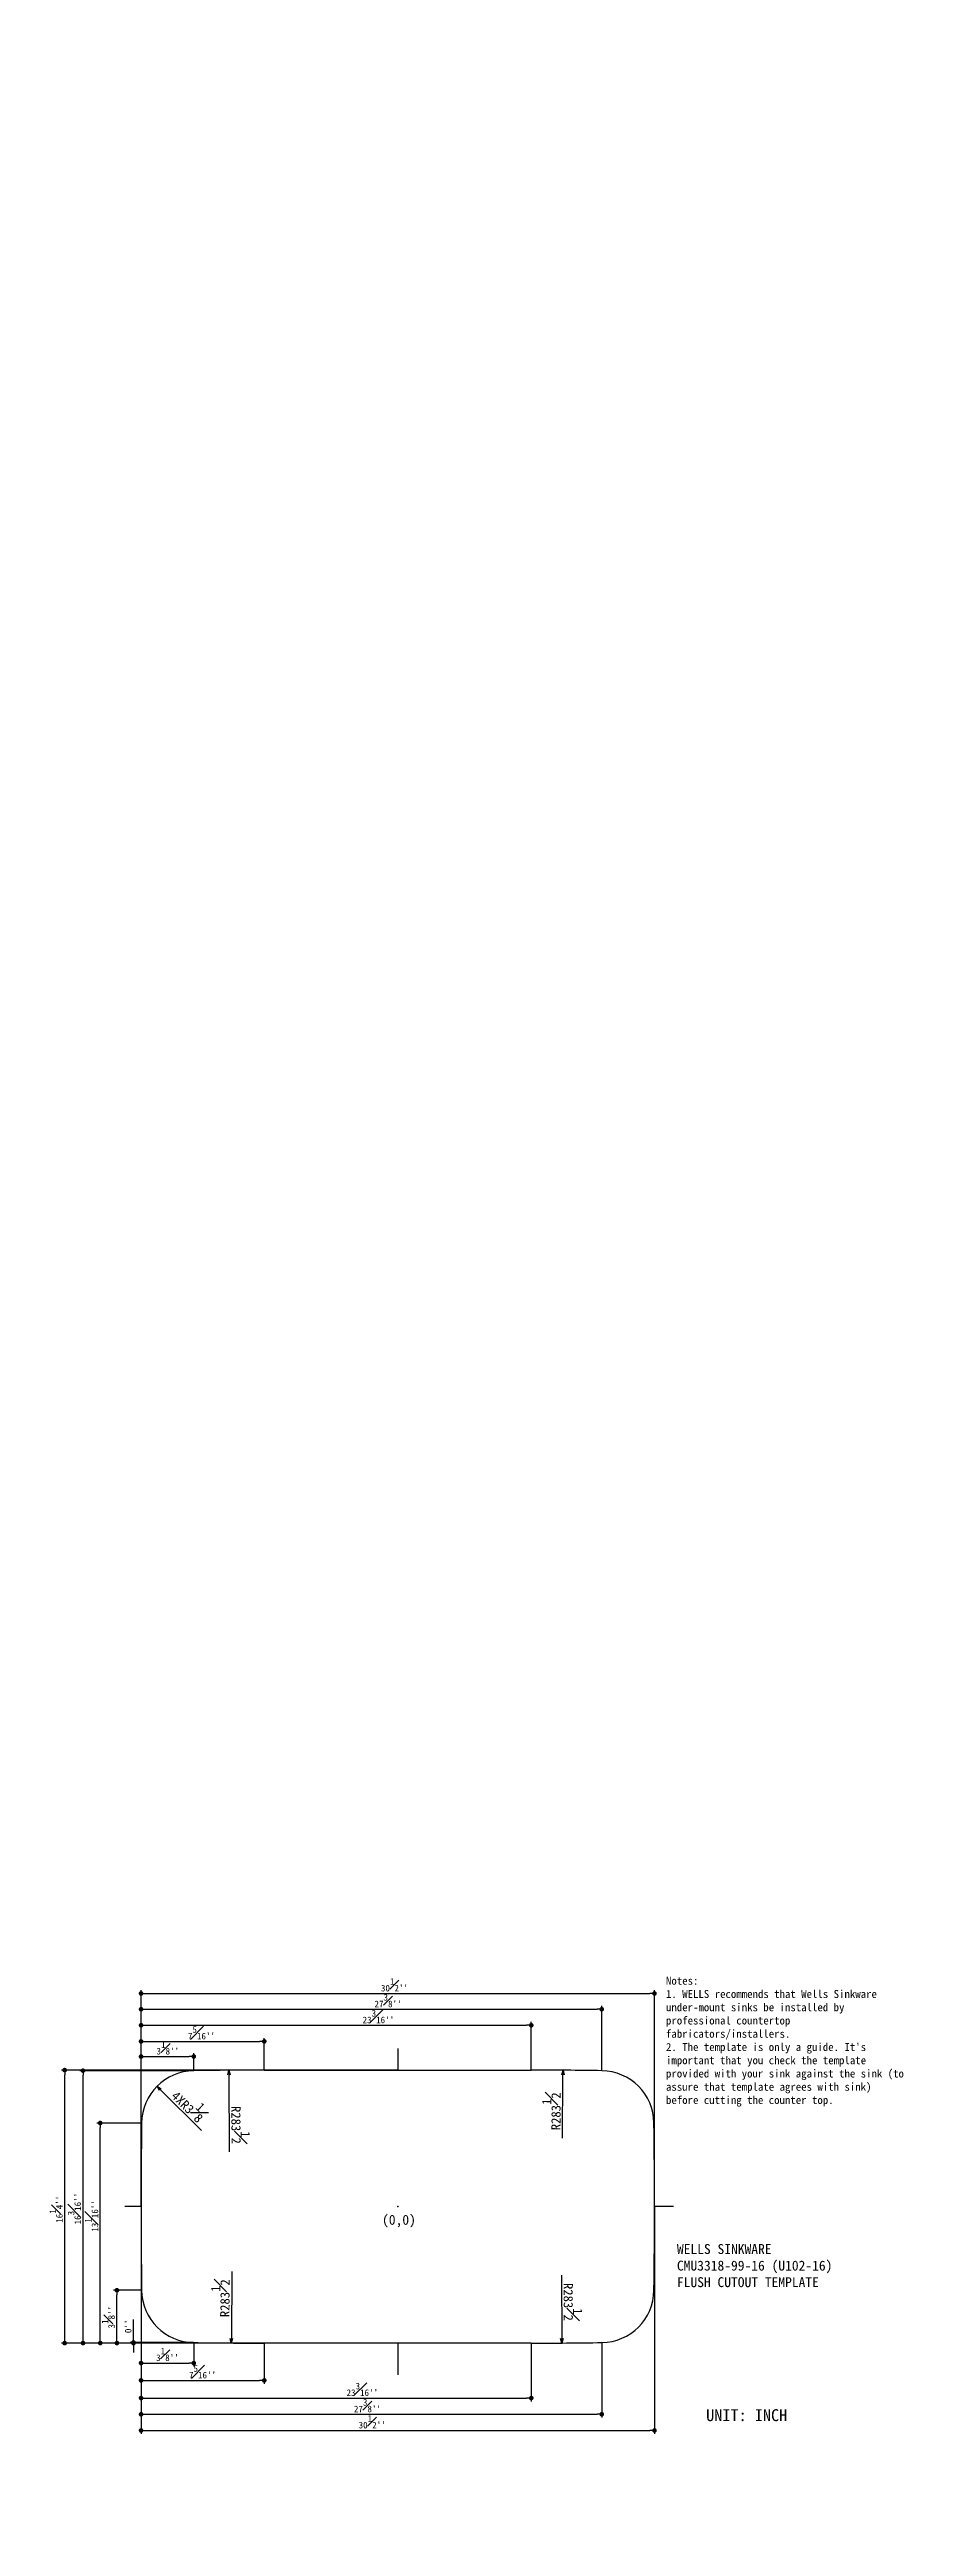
# Model space of a CAD drawing. Extents: x 4992 to 6281, y -5636 to 8353.
# Drawn here: x 4992 to 6281, y 876 to 4614 of the extents above; entities that cross this region are included whole.
import ezdxf

# ---------------------------------------------------------------- set-up
doc = ezdxf.new("R2010")
doc.units = 0
doc.header["$LTSCALE"] = 25.4
doc.linetypes.add('DASHED2', pattern=[0.375, 0.25, -0.125])
doc.layers.get('0').update_dxf_attribs({"color": 5, "linetype": 'CONTINUOUS'})
doc.layers.get('DEFPOINTS').update_dxf_attribs({"linetype": 'CONTINUOUS'})
doc.layers.add('DESHED', color=190, linetype='DASHED2')
doc.dimstyles.new('ISO-25', dxfattribs={"dimtxt": 2.5, "dimasz": 2.5, "dimexe": 1.25, "dimexo": 0.625, "dimtad": 1, "dimtxsty": 'STANDARD', "dimcen": 2.5, "dimadec": 0, "dimazin": 0, "dimtfac": 1, "dimtmove": 0, "dimatfit": 3, "dimfxl": 1, "dimarcsym": 0})

# ---------------------------------------------------------------- blocks, each defined once
blk = doc.blocks.new('_Open30')
at = {"color": 0, "linetype": 'ByBlock', "lineweight": -2}
for p, q in [((-1, 0.27), (0, 0)), ((0, 0), (-1, -0.27)), ((0, 0), (-1, 0))]:
    blk.add_line(p, q, dxfattribs=at)
blk = doc.blocks.new('*D102')
at = {"color": 0, "lineweight": -2}
blk.add_line((5221.3, 1473.4), (5159.1, 1535.3), dxfattribs=at)
at = {"layer": 'DEFPOINTS', "color": 0}
for p in [(5154.2, 1540.2), (5210.9, 1483.8)]:
    blk.add_point(p, dxfattribs=at)
at = {"color": 0, "lineweight": -2, "xscale": 7, "yscale": 7, "zscale": 7, "rotation": 135.1442529477708}
blk.add_blockref('_Open30', (5154.2, 1540.2), dxfattribs=at)
at = {"color": 40, "insert": (5204.7, 1513.9), "char_height": 14, "attachment_point": 5, "rotation": 315.1443}
blk.add_mtext('4XR3{\\H1.000000x;\\S1#8;}', dxfattribs=at)
blk = doc.blocks.new('_Dot')
at = {"color": 0, "linetype": 'ByBlock', "lineweight": -2}
blk.add_line((-0.5, 0), (-1, 0), dxfattribs=at)
at = {"color": 0, "linetype": 'ByBlock', "const_width": 0.5}
blk.add_lwpolyline([(-0.25, 0, 1), (0.25, 0, 1)], format="xyb", close=True, dxfattribs=at)
blk = doc.blocks.new('*D103')
at = {"color": 0, "lineweight": -2}
blk.add_line((5263.7, 1441.5), (5262.9, 1557.4), dxfattribs=at)
at = {"layer": 'DEFPOINTS', "color": 0}
for p in [(5262.8, 1564.4), (5316.1, -5635.9)]:
    blk.add_point(p, dxfattribs=at)
at = {"color": 0, "lineweight": -2, "xscale": 7, "yscale": 7, "zscale": 7, "rotation": 90.42376467553458}
blk.add_blockref('_Open30', (5262.8, 1564.4), dxfattribs=at)
at = {"color": 40, "insert": (5280.4, 1481.9), "char_height": 14, "attachment_point": 5, "rotation": 270.4238}
blk.add_mtext('R283{\\H1.000000x;\\S1#2;}', dxfattribs=at)
blk = doc.blocks.new('*D104')
at = {"color": 0, "lineweight": -2}
blk.add_line((5267.1, 1260.6), (5266.4, 1159.7), dxfattribs=at)
at = {"layer": 'DEFPOINTS', "color": 0}
for p in [(5316.1, 8353.1), (5266.3, 1152.7)]:
    blk.add_point(p, dxfattribs=at)
at = {"color": 0, "lineweight": -2, "xscale": 7, "yscale": 7, "zscale": 7, "rotation": 269.6042548843997}
blk.add_blockref('_Open30', (5266.3, 1152.7), dxfattribs=at)
at = {"color": 40, "insert": (5249.8, 1220.4), "char_height": 14, "attachment_point": 5, "rotation": 89.6043}
blk.add_mtext('R283{\\H1.000000x;\\S1#2;}', dxfattribs=at)
blk = doc.blocks.new('*D105')
at = {"color": 0, "lineweight": -2}
blk.add_line((5766.3, 1462.1), (5766.9, 1557.4), dxfattribs=at)
at = {"layer": 'DEFPOINTS', "color": 0}
for p in [(5767, 1564.4), (5719.1, -5635.9)]:
    blk.add_point(p, dxfattribs=at)
at = {"color": 0, "lineweight": -2, "xscale": 7, "yscale": 7, "zscale": 7, "rotation": 89.61901242228234}
blk.add_blockref('_Open30', (5767, 1564.4), dxfattribs=at)
at = {"color": 40, "insert": (5749.5, 1502.5), "char_height": 14, "attachment_point": 5, "rotation": 89.619}
blk.add_mtext('R283{\\H1.000000x;\\S1#2;}', dxfattribs=at)
blk = doc.blocks.new('*D106')
at = {"color": 0, "lineweight": -2}
blk.add_line((5764.6, 1255), (5765.3, 1159.7), dxfattribs=at)
at = {"layer": 'DEFPOINTS', "color": 0}
for p in [(5719.1, 8353.1), (5765.3, 1152.7)]:
    blk.add_point(p, dxfattribs=at)
at = {"color": 0, "lineweight": -2, "xscale": 7, "yscale": 7, "zscale": 7, "rotation": 270.3678044264297}
blk.add_blockref('_Open30', (5765.3, 1152.7), dxfattribs=at)
at = {"color": 40, "insert": (5781.9, 1214.8), "char_height": 14, "attachment_point": 5, "rotation": 270.3678}
blk.add_mtext('R283{\\H1.000000x;\\S1#2;}', dxfattribs=at)
blk = doc.blocks.new('*D107')
at = {"color": 0, "lineweight": -2}
for p, q in [((5130.1, 1357.9), (5130.1, 1015.7)), ((5905.1, 1357.9), (5905.1, 1015.7)), ((5137.1, 1020.7), (5898.1, 1020.7))]:
    blk.add_line(p, q, dxfattribs=at)
at = {"layer": 'DEFPOINTS', "color": 0}
for p in [(5130.1, 1358.6), (5905.1, 1358.6), (5905.1, 1020.7)]:
    blk.add_point(p, dxfattribs=at)
at = {"color": 0, "lineweight": -2, "xscale": 7, "yscale": 7, "zscale": 7, "rotation": 180}
blk.add_blockref('_Dot', (5130.1, 1020.7), dxfattribs=at)
at = {"color": 0, "lineweight": -2, "xscale": 7, "yscale": 7, "zscale": 7}
blk.add_blockref('_Dot', (5905.1, 1020.7), dxfattribs=at)
at = {"color": 40, "insert": (5478.9, 1033.7), "char_height": 10, "attachment_point": 5}
blk.add_mtext("30{\\H1.000000x;\\S1#2;}''", dxfattribs=at)
blk = doc.blocks.new('*D108')
at = {"color": 0, "lineweight": -2}
for p, q in [((5130.1, 1357.9), (5130.1, 1117.4)), ((5137.1, 1122.4), (5202.7, 1122.4)), ((5209.7, 1152.7), (5209.7, 1117.4))]:
    blk.add_line(p, q, dxfattribs=at)
at = {"layer": 'DEFPOINTS', "color": 0}
for p in [(5130.1, 1358.6), (5209.7, 1153.4), (5209.7, 1122.4)]:
    blk.add_point(p, dxfattribs=at)
at = {"color": 0, "lineweight": -2, "xscale": 7, "yscale": 7, "zscale": 7, "rotation": 180}
blk.add_blockref('_Dot', (5130.1, 1122.4), dxfattribs=at)
at = {"color": 0, "lineweight": -2, "xscale": 7, "yscale": 7, "zscale": 7}
blk.add_blockref('_Dot', (5209.7, 1122.4), dxfattribs=at)
at = {"color": 40, "insert": (5169.9, 1135.4), "char_height": 10, "attachment_point": 5}
blk.add_mtext("3{\\H1.000000x;\\S1#8;}''", dxfattribs=at)
blk = doc.blocks.new('*D109')
at = {"color": 0, "lineweight": -2}
for p, q in [((5130.1, 1357.9), (5130.1, 1091.3)), ((5316.1, 1151.9), (5316.1, 1091.3)), ((5137.1, 1096.3), (5309.1, 1096.3))]:
    blk.add_line(p, q, dxfattribs=at)
at = {"layer": 'DEFPOINTS', "color": 0}
for p in [(5130.1, 1358.6), (5316.1, 1152.6), (5316.1, 1096.3)]:
    blk.add_point(p, dxfattribs=at)
at = {"color": 0, "lineweight": -2, "xscale": 7, "yscale": 7, "zscale": 7, "rotation": 180}
blk.add_blockref('_Dot', (5130.1, 1096.3), dxfattribs=at)
at = {"color": 0, "lineweight": -2, "xscale": 7, "yscale": 7, "zscale": 7}
blk.add_blockref('_Dot', (5316.1, 1096.3), dxfattribs=at)
at = {"color": 40, "insert": (5222.9, 1109.3), "char_height": 10, "attachment_point": 5}
blk.add_mtext("7{\\H1.000000x;\\S5#16;}''", dxfattribs=at)
blk = doc.blocks.new('*D110')
at = {"color": 0, "lineweight": -2}
for p, q in [((5130.1, 1357.9), (5130.1, 1064.7)), ((5719.1, 1151.9), (5719.1, 1064.7)), ((5137.1, 1069.7), (5712.1, 1069.7))]:
    blk.add_line(p, q, dxfattribs=at)
at = {"layer": 'DEFPOINTS', "color": 0}
for p in [(5130.1, 1358.6), (5719.1, 1152.6), (5719.1, 1069.7)]:
    blk.add_point(p, dxfattribs=at)
at = {"color": 0, "lineweight": -2, "xscale": 7, "yscale": 7, "zscale": 7, "rotation": 180}
blk.add_blockref('_Dot', (5130.1, 1069.7), dxfattribs=at)
at = {"color": 0, "lineweight": -2, "xscale": 7, "yscale": 7, "zscale": 7}
blk.add_blockref('_Dot', (5719.1, 1069.7), dxfattribs=at)
at = {"color": 40, "insert": (5464.1, 1082.7), "char_height": 10, "attachment_point": 5}
blk.add_mtext("23{\\H1.000000x;\\S3#16;}''", dxfattribs=at)
blk = doc.blocks.new('*D111')
at = {"color": 0, "lineweight": -2}
for p, q in [((5130.1, 1357.9), (5130.1, 1040.2)), ((5825.5, 1152.7), (5825.5, 1040.2)), ((5137.1, 1045.2), (5818.5, 1045.2))]:
    blk.add_line(p, q, dxfattribs=at)
at = {"layer": 'DEFPOINTS', "color": 0}
for p in [(5130.1, 1358.6), (5825.5, 1153.4), (5825.5, 1045.2)]:
    blk.add_point(p, dxfattribs=at)
at = {"color": 0, "lineweight": -2, "xscale": 7, "yscale": 7, "zscale": 7, "rotation": 180}
blk.add_blockref('_Dot', (5130.1, 1045.2), dxfattribs=at)
at = {"color": 0, "lineweight": -2, "xscale": 7, "yscale": 7, "zscale": 7}
blk.add_blockref('_Dot', (5825.5, 1045.2), dxfattribs=at)
at = {"color": 40, "insert": (5471.8, 1058.2), "char_height": 10, "attachment_point": 5}
blk.add_mtext("27{\\H1.000000x;\\S3#8;}''", dxfattribs=at)
blk = doc.blocks.new('*D112')
at = {"color": 0, "lineweight": -2}
for p, q in [((5130.3, 1232.3), (5088.7, 1232.3)), ((5093.7, 1159.6), (5093.7, 1225.3)), ((5517, 1152.6), (5088.7, 1152.6))]:
    blk.add_line(p, q, dxfattribs=at)
at = {"layer": 'DEFPOINTS', "color": 0}
for p in [(5093.7, 1232.3), (5130.9, 1232.3), (5517.6, 1152.6)]:
    blk.add_point(p, dxfattribs=at)
at = {"color": 0, "lineweight": -2, "xscale": 7, "yscale": 7, "zscale": 7}
for p, rotation in [((5093.7, 1232.3), 90), ((5093.7, 1152.6), 270)]:
    blk.add_blockref('_Dot', p, dxfattribs=dict(at, rotation=rotation))
at = {"color": 40, "insert": (5080.7, 1191.7), "char_height": 10, "attachment_point": 5, "rotation": 90}
blk.add_mtext("3{\\H1.000000x;\\S1#8;}''", dxfattribs=at)
blk = doc.blocks.new('*D113')
at = {"color": 0, "lineweight": -2}
for p, q in [((5130.3, 1484.8), (5063.5, 1484.8)), ((5068.5, 1159.6), (5068.5, 1477.8)), ((5517, 1152.6), (5063.5, 1152.6))]:
    blk.add_line(p, q, dxfattribs=at)
at = {"layer": 'DEFPOINTS', "color": 0}
for p in [(5068.5, 1484.8), (5130.9, 1484.8), (5517.6, 1152.6)]:
    blk.add_point(p, dxfattribs=at)
at = {"color": 0, "lineweight": -2, "xscale": 7, "yscale": 7, "zscale": 7}
for p, rotation in [((5068.5, 1484.8), 90), ((5068.5, 1152.6), 270)]:
    blk.add_blockref('_Dot', p, dxfattribs=dict(at, rotation=rotation))
at = {"color": 40, "insert": (5055.5, 1344.6), "char_height": 10, "attachment_point": 5, "rotation": 90}
blk.add_mtext("13{\\H1.000000x;\\S1#16;}''", dxfattribs=at)
blk = doc.blocks.new('*D114')
at = {"color": 0, "lineweight": -2}
for p, q in [((5517, 1564.6), (5009.8, 1564.6)), ((5014.8, 1159.6), (5014.8, 1557.6)), ((5517, 1152.6), (5009.8, 1152.6))]:
    blk.add_line(p, q, dxfattribs=at)
at = {"layer": 'DEFPOINTS', "color": 0}
for p in [(5014.8, 1564.6), (5517.6, 1564.6), (5517.6, 1152.6)]:
    blk.add_point(p, dxfattribs=at)
at = {"color": 0, "lineweight": -2, "xscale": 7, "yscale": 7, "zscale": 7}
for p, rotation in [((5014.8, 1564.6), 90), ((5014.8, 1152.6), 270)]:
    blk.add_blockref('_Dot', p, dxfattribs=dict(at, rotation=rotation))
at = {"color": 40, "insert": (5001.8, 1354.7), "char_height": 10, "attachment_point": 5, "rotation": 90}
blk.add_mtext("16{\\H1.000000x;\\S1#4;}''", dxfattribs=at)
blk = doc.blocks.new('*D116')
at = {"color": 0, "lineweight": -2}
for p, q in [((5130.1, 1359.2), (5130.1, 1685.3)), ((5905.1, 1359.2), (5905.1, 1685.3)), ((5137.1, 1680.3), (5898.1, 1680.3))]:
    blk.add_line(p, q, dxfattribs=at)
at = {"layer": 'DEFPOINTS', "color": 0}
for p in [(5905.1, 1680.3), (5130.1, 1358.6), (5905.1, 1358.6)]:
    blk.add_point(p, dxfattribs=at)
at = {"color": 0, "lineweight": -2, "xscale": 7, "yscale": 7, "zscale": 7, "rotation": 180}
blk.add_blockref('_Dot', (5130.1, 1680.3), dxfattribs=at)
at = {"color": 0, "lineweight": -2, "xscale": 7, "yscale": 7, "zscale": 7}
blk.add_blockref('_Dot', (5905.1, 1680.3), dxfattribs=at)
at = {"color": 40, "insert": (5512.6, 1693.3), "char_height": 10, "attachment_point": 5}
blk.add_mtext("30{\\H1.000000x;\\S1#2;}''", dxfattribs=at)
blk = doc.blocks.new('*D117')
at = {"color": 0, "lineweight": -2}
for p, q in [((5130.1, 1359.2), (5130.1, 1590.1)), ((5137.1, 1585.1), (5202.7, 1585.1)), ((5209.7, 1564.4), (5209.7, 1590.1))]:
    blk.add_line(p, q, dxfattribs=at)
at = {"layer": 'DEFPOINTS', "color": 0}
for p in [(5209.7, 1585.1), (5209.7, 1563.8), (5130.1, 1358.6)]:
    blk.add_point(p, dxfattribs=at)
at = {"color": 0, "lineweight": -2, "xscale": 7, "yscale": 7, "zscale": 7, "rotation": 180}
blk.add_blockref('_Dot', (5130.1, 1585.1), dxfattribs=at)
at = {"color": 0, "lineweight": -2, "xscale": 7, "yscale": 7, "zscale": 7}
blk.add_blockref('_Dot', (5209.7, 1585.1), dxfattribs=at)
at = {"color": 40, "insert": (5170.5, 1598.1), "char_height": 10, "attachment_point": 5}
blk.add_mtext("3{\\H1.000000x;\\S1#8;}''", dxfattribs=at)
blk = doc.blocks.new('*D118')
at = {"color": 0, "lineweight": -2}
for p, q in [((5130.1, 1359.2), (5130.1, 1613)), ((5137.1, 1608), (5309.1, 1608)), ((5316.1, 1565.2), (5316.1, 1613))]:
    blk.add_line(p, q, dxfattribs=at)
at = {"layer": 'DEFPOINTS', "color": 0}
for p in [(5316.1, 1608), (5316.1, 1564.6), (5130.1, 1358.6)]:
    blk.add_point(p, dxfattribs=at)
at = {"color": 0, "lineweight": -2, "xscale": 7, "yscale": 7, "zscale": 7, "rotation": 180}
blk.add_blockref('_Dot', (5130.1, 1608), dxfattribs=at)
at = {"color": 0, "lineweight": -2, "xscale": 7, "yscale": 7, "zscale": 7}
blk.add_blockref('_Dot', (5316.1, 1608), dxfattribs=at)
at = {"color": 40, "insert": (5221.3, 1621), "char_height": 10, "attachment_point": 5}
blk.add_mtext("7{\\H1.000000x;\\S5#16;}''", dxfattribs=at)
blk = doc.blocks.new('*D119')
at = {"color": 0, "lineweight": -2}
for p, q in [((5130.1, 1359.2), (5130.1, 1637.3)), ((5137.1, 1632.3), (5712.1, 1632.3)), ((5719.1, 1565.2), (5719.1, 1637.3))]:
    blk.add_line(p, q, dxfattribs=at)
at = {"layer": 'DEFPOINTS', "color": 0}
for p in [(5719.1, 1632.3), (5719.1, 1564.6), (5130.1, 1358.6)]:
    blk.add_point(p, dxfattribs=at)
at = {"color": 0, "lineweight": -2, "xscale": 7, "yscale": 7, "zscale": 7, "rotation": 180}
blk.add_blockref('_Dot', (5130.1, 1632.3), dxfattribs=at)
at = {"color": 0, "lineweight": -2, "xscale": 7, "yscale": 7, "zscale": 7}
blk.add_blockref('_Dot', (5719.1, 1632.3), dxfattribs=at)
at = {"color": 40, "insert": (5488.3, 1645.3), "char_height": 10, "attachment_point": 5}
blk.add_mtext("23{\\H1.000000x;\\S3#16;}''", dxfattribs=at)
blk = doc.blocks.new('*D120')
at = {"color": 0, "lineweight": -2}
for p, q in [((5130.1, 1359.2), (5130.1, 1661.5)), ((5137.1, 1656.5), (5818.5, 1656.5)), ((5825.5, 1564.4), (5825.5, 1661.5))]:
    blk.add_line(p, q, dxfattribs=at)
at = {"layer": 'DEFPOINTS', "color": 0}
for p in [(5825.5, 1656.5), (5825.5, 1563.8), (5130.1, 1358.6)]:
    blk.add_point(p, dxfattribs=at)
at = {"color": 0, "lineweight": -2, "xscale": 7, "yscale": 7, "zscale": 7, "rotation": 180}
blk.add_blockref('_Dot', (5130.1, 1656.5), dxfattribs=at)
at = {"color": 0, "lineweight": -2, "xscale": 7, "yscale": 7, "zscale": 7}
blk.add_blockref('_Dot', (5825.5, 1656.5), dxfattribs=at)
at = {"color": 40, "insert": (5502.9, 1669.5), "char_height": 10, "attachment_point": 5}
blk.add_mtext("27{\\H1.000000x;\\S3#8;}''", dxfattribs=at)
blk = doc.blocks.new('*D121')
at = {"color": 0, "lineweight": -2}
for p, q in [((5118.7, 1160.4), (5118.7, 1188.4)), ((5209.1, 1153.4), (5113.7, 1153.4)), ((5315.5, 1152.6), (5113.7, 1152.6)), ((5118.7, 1152.6), (5118.7, 1153.4)), ((5118.7, 1145.6), (5118.7, 1138.6))]:
    blk.add_line(p, q, dxfattribs=at)
at = {"layer": 'DEFPOINTS', "color": 0}
for p in [(5118.7, 1153.4), (5209.7, 1153.4), (5316.1, 1152.6)]:
    blk.add_point(p, dxfattribs=at)
at = {"color": 0, "lineweight": -2, "xscale": 7, "yscale": 7, "zscale": 7}
for p, rotation in [((5118.7, 1153.4), 270), ((5118.7, 1152.6), 90)]:
    blk.add_blockref('_Dot', p, dxfattribs=dict(at, rotation=rotation))
at = {"color": 40, "insert": (5110.7, 1177.9), "char_height": 10, "attachment_point": 5, "rotation": 90}
blk.add_mtext("0''", dxfattribs=at)
blk = doc.blocks.new('*D122')
at = {"color": 0, "lineweight": -2}
for p, q in [((5209.1, 1563.8), (5037.5, 1563.8)), ((5042.5, 1159.6), (5042.5, 1556.8)), ((5517, 1152.6), (5037.5, 1152.6))]:
    blk.add_line(p, q, dxfattribs=at)
at = {"layer": 'DEFPOINTS', "color": 0}
for p in [(5042.5, 1563.8), (5209.7, 1563.8), (5517.6, 1152.6)]:
    blk.add_point(p, dxfattribs=at)
at = {"color": 0, "lineweight": -2, "xscale": 7, "yscale": 7, "zscale": 7}
for p, rotation in [((5042.5, 1563.8), 90), ((5042.5, 1152.6), 270)]:
    blk.add_blockref('_Dot', p, dxfattribs=dict(at, rotation=rotation))
at = {"color": 40, "insert": (5029.5, 1355.6), "char_height": 10, "attachment_point": 5, "rotation": 90}
blk.add_mtext("16{\\H1.000000x;\\S3#16;}''", dxfattribs=at)

msp = doc.modelspace()

# ---------------------------------------------------------------- linework, layer by layer
at = {"color": 1}
for p, q in [((5517.58169, 1597.25974), (5517.58169, 1564.56776)), ((5130.08169, 1358.56776), (5105.8521, 1358.56776)), ((5933.73187, 1358.56776), (5905.08169, 1358.56776)), ((5517.58169, 1152.56776), (5517.58169, 1104.52759))]:
    msp.add_line(p, q, dxfattribs=at)
msp.add_point((5517.58169, 1358.56776), dxfattribs=at)
at = {"layer": 'DESHED', "color": 0, "linetype": 'ByBlock', "lineweight": 30}
for p, q in [((5316.08169, 1564.56776), (5719.08169, 1564.56776)), ((5719.08169, 1152.56776), (5316.08169, 1152.56776))]:
    msp.add_line(p, q, dxfattribs=at)
for centre, radius, start, end in [((5210.87196, 1483.79045), 80, 90.84661088, 179.27683092), ((5316.08169, -5635.93224), 7200.5, 90, 90.846610884), ((5719.08169, -5635.93224), 7200.5, 89.153389116, 90), ((5824.29142, 1483.79045), 80, 0.72316908, 89.15338912), ((15131.58169, 1358.56776), 10001.5, 179.276830917, 180.723169083), ((-4096.41831, 1358.56776), 10001.5, 359.276830917, 0.723169083), ((5210.87196, 1233.34507), 80, 180.72316908, 269.15338912), ((5824.29142, 1233.34507), 80, 270.84661088, 359.27683092), ((5316.08169, 8353.06776), 7200.5, 269.153389116, 270), ((5719.08169, 8353.06776), 7200.5, 270, 270.846610884)]:
    msp.add_arc(centre, radius, start, end, dxfattribs=at)

# ---------------------------------------------------------------- texts
at = {"color": 0, "attachment_point": 1}
for s, insert, char_height, width in [("{\\H2x;\\C4;Notes: \\P1. WELLS recommends that Wells Sinkware under-mount sinks be installed by professional countertop fabricators/installers. \\P2. The template is only a guide. It's important that you check the template provided with your sink against the sink (to assure that template agrees with sink) before cutting the counter top.}", (5922.42532, 1705.53618), 6, 359.038298), ('{\\C3;WELLS SINKWARE\\PCMU3318-99-16 (U102-16) \\PFLUSH CUTOUT TEMPLATE}', (5938.94242, 1302.09751), 15, 368), ('{\\C3;UNIT: INCH}', (5983.03603, 1052.84579), 18, 199.7142857)]:
    msp.add_mtext(s, dxfattribs=dict(at, insert=insert, char_height=char_height, width=width))
at = {"insert": (5493.87593, 1346.20479), "char_height": 15, "width": 88.939044, "attachment_point": 1}
msp.add_mtext('{\\C1;(0,0)}', dxfattribs=at)

# ---------------------------------------------------------------- dimensions: what is measured, and where the dimension line sits
at = {"color": 102}
for center, mpoint, picture, middle in [((5316.08169, 8353.06776), (5266.34783, 1152.73951), '*D104', (5266.81441, 1220.29033)), ((5719.08169, 8353.06776), (5765.30425, 1152.71612), '*D106', (5764.90625, 1214.71484)), ((5316.08169, -5635.93224), (5262.82663, 1564.37082), '*D103', (5263.43747, 1481.78285)), ((5719.08169, -5635.93224), (5766.96097, 1564.40857), '*D105', (5766.5487, 1502.40994))]:
    dim = msp.add_radius_dim(center=center, mpoint=mpoint, dimstyle='ISO-25', override={"dimtxt": 14, "dimasz": 7, "dimexe": 5, "dimgap": 3, "dimdec": 4, "dimlfac": 0.03937, "dimdsep": 46, "dimlunit": 5, "dimblk1": 'Dot', "dimblk2": 'Open30', "dimsah": 1, "dimclrt": 40, "dimfrac": 1}, dxfattribs=at)
    dim.commit()
    dim.dimension.update_dxf_attribs({"geometry": picture, "text_midpoint": middle, "dimtype": 164})
for base, p1, p2, picture, middle in [((5905.081686227, 1680.3325983871), (5130.0816862251, 1358.5677565752), (5905.081686227, 1358.5677565752), '*D116', (5512.602868738, 1680.3325983871)), ((5825.47346, 1656.51995), (5130.08169, 1358.56776), (5825.47346, 1563.78171), '*D120', (5502.89323, 1656.51995)), ((5719.08169, 1632.26632), (5130.08169, 1358.56776), (5719.08169, 1564.56776), '*D119', (5488.32877, 1632.26632)), ((5316.08169, 1608.01269), (5130.08169, 1358.56776), (5316.08169, 1564.56776), '*D118', (5221.26961, 1608.01269)), ((5209.68991, 1585.08199), (5130.08169, 1358.56776), (5209.68991, 1563.78171), '*D117', (5170.51468, 1585.08199)), ((5905.081686227, 1020.7320206321), (5130.0816862251, 1358.5677565752), (5905.081686227, 1358.5677565752), '*D107', (5478.9208153981, 1020.7320206321)), ((5316.08169, 1096.29567), (5130.08169, 1358.56776), (5316.08169, 1152.56776), '*D109', (5222.91176, 1096.29567)), ((5719.08169, 1069.74628), (5130.08169, 1358.56776), (5719.08169, 1152.56776), '*D110', (5464.10192, 1069.74628)), ((5825.47346, 1045.23915), (5130.08169, 1358.56776), (5825.47346, 1153.3538), '*D111', (5471.76687, 1045.23915))]:
    dim = msp.add_linear_dim(base=base, p1=p1, p2=p2, dimstyle='ISO-25', override={"dimtxt": 10, "dimasz": 7, "dimexe": 5, "dimgap": 3, "dimdec": 4, "dimlfac": 0.03937, "dimdsep": 46, "dimlunit": 5, "dimpost": "''", "dimblk1": 'Dot', "dimblk2": 'Dot', "dimsah": 1, "dimclrt": 40, "dimfrac": 1}, dxfattribs=at)
    dim.commit()
    dim.dimension.update_dxf_attribs({"geometry": picture, "text_midpoint": middle, "dimtype": 160})
for base, p2, picture, middle in [((5014.75806, 1564.56776), (5517.58169, 1564.56776), '*D114', (5014.75806, 1354.68807)), ((5042.52292, 1563.78171), (5209.68991, 1563.78171), '*D122', (5042.52292, 1355.60698)), ((5068.52735, 1484.80015), (5130.87833, 1484.80015), '*D113', (5068.52735, 1344.56442)), ((5093.65294, 1232.33536), (5130.87833, 1232.33536), '*D112', (5093.65294, 1191.65036))]:
    dim = msp.add_linear_dim(base=base, p1=(5517.58169, 1152.56776), p2=p2, angle=90, dimstyle='ISO-25', override={"dimtxt": 10, "dimasz": 7, "dimexe": 5, "dimgap": 3, "dimdec": 4, "dimlfac": 0.03937, "dimdsep": 46, "dimlunit": 5, "dimpost": "''", "dimblk1": 'Dot', "dimblk2": 'Dot', "dimsah": 1, "dimclrt": 40, "dimfrac": 1}, dxfattribs=at)
    dim.commit()
    dim.dimension.update_dxf_attribs({"geometry": picture, "text_midpoint": middle, "dimtype": 160})
dim = msp.add_radius_dim(center=(5210.87196, 1483.79045), mpoint=(5154.16117, 1540.21639), text='4X<>', dimstyle='ISO-25', override={"dimtxt": 14, "dimasz": 7, "dimexe": 5, "dimgap": 3, "dimdec": 4, "dimlfac": 0.03937, "dimdsep": 46, "dimlunit": 5, "dimblk1": 'Dot', "dimblk2": 'Open30', "dimsah": 1, "dimclrt": 40, "dimfrac": 1}, dxfattribs=at)
dim.commit()
dim.dimension.update_dxf_attribs({"geometry": '*D102', "text_midpoint": (5192.67725, 1501.89377), "dimtype": 164})
dim = msp.add_linear_dim(base=(5209.68991, 1122.44151), p1=(5130.08169, 1358.56776), p2=(5209.68991, 1153.3538), dimstyle='ISO-25', override={"dimtxt": 10, "dimasz": 7, "dimexe": 5, "dimgap": 3, "dimdec": 4, "dimlfac": 0.03937, "dimdsep": 46, "dimlunit": 5, "dimpost": "''", "dimblk1": 'Dot', "dimblk2": 'Dot', "dimsah": 1, "dimclrt": 40, "dimfrac": 1}, dxfattribs=at)
dim.commit()
dim.dimension.update_dxf_attribs({"geometry": '*D108', "text_midpoint": (5169.8858, 1135.44151)})
dim = msp.add_linear_dim(base=(5118.71822, 1153.3538), p1=(5316.08169, 1152.56776), p2=(5209.68991, 1153.3538), angle=90, dimstyle='ISO-25', override={"dimtxt": 10, "dimasz": 7, "dimexe": 5, "dimgap": 3, "dimdec": 4, "dimlfac": 0.03937, "dimdsep": 46, "dimlunit": 5, "dimpost": "''", "dimblk1": 'Dot', "dimblk2": 'Dot', "dimsah": 1, "dimclrt": 40, "dimfrac": 1}, dxfattribs=at)
dim.commit()
dim.dimension.update_dxf_attribs({"geometry": '*D121', "text_midpoint": (5110.71822, 1177.8538)})

doc.saveas('drawing.dxf')
